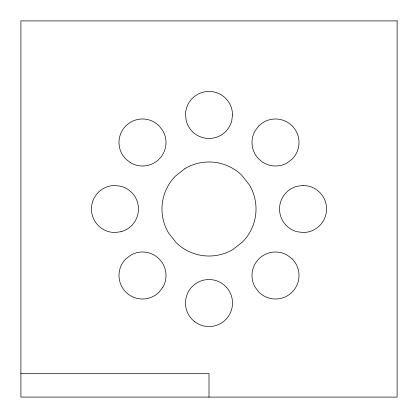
<?xml version="1.0" encoding="UTF-8"?>
<svg xmlns="http://www.w3.org/2000/svg" width="418" height="418" viewBox="0 0 418 418"><rect width="100%" height="100%" fill="white"/><g stroke="black" fill="none" stroke-linecap="round" stroke-linejoin="round"><path stroke-width="0.63" d="M20.9 373.587L209 373.587L209 397.1M232.512 114.95L231.713 121.037A23.512 23.512 0 0 1 186.287 121.037L185.487 114.95A23.512 23.512 0 0 1 209 91.438A23.512 23.512 0 0 1 232.512 114.95M258.878 125.87L255.142 130.74A23.512 23.512 0 0 0 287.26 162.858L292.13 159.122A23.512 23.512 0 0 0 292.13 125.87A23.512 23.512 0 0 0 258.878 125.87M162.858 287.26L159.122 292.13A23.512 23.512 0 0 1 125.87 292.13A23.512 23.512 0 0 1 125.87 258.878L130.74 255.142A23.512 23.512 0 0 1 162.858 287.26M184.913 168.616L175.278 176.224A47.025 47.025 0 0 0 168.616 233.087L176.224 242.722A47.025 47.025 0 0 0 233.087 249.384L242.722 241.776A47.025 47.025 0 0 0 249.384 184.913L241.776 175.278A47.025 47.025 0 0 0 184.913 168.616M303.05 185.487L296.963 186.287A23.512 23.512 0 0 0 296.963 231.713L303.05 232.512A23.512 23.512 0 0 0 326.562 209A23.512 23.512 0 0 0 303.05 185.487M121.037 231.713L114.95 232.512A23.512 23.512 0 0 1 91.438 209A23.512 23.512 0 0 1 114.95 185.487L121.037 186.287A23.512 23.512 0 0 1 121.037 231.713M397.1 20.9L20.9 20.9L20.9 397.1L397.1 397.1L397.1 20.9M292.13 258.878L287.26 255.142A23.512 23.512 0 0 0 255.142 287.26L258.878 292.13A23.512 23.512 0 0 0 292.13 292.13A23.512 23.512 0 0 0 292.13 258.878M130.74 162.858L125.87 159.122A23.512 23.512 0 0 1 125.87 125.87A23.512 23.512 0 0 1 159.122 125.87L162.858 130.74A23.512 23.512 0 0 1 130.74 162.858M194.825 321.808A23.512 23.512 0 0 0 232.335 305.95A23.512 23.512 0 0 0 199.841 281.392A23.512 23.512 0 0 0 194.825 321.808"/></g></svg>
